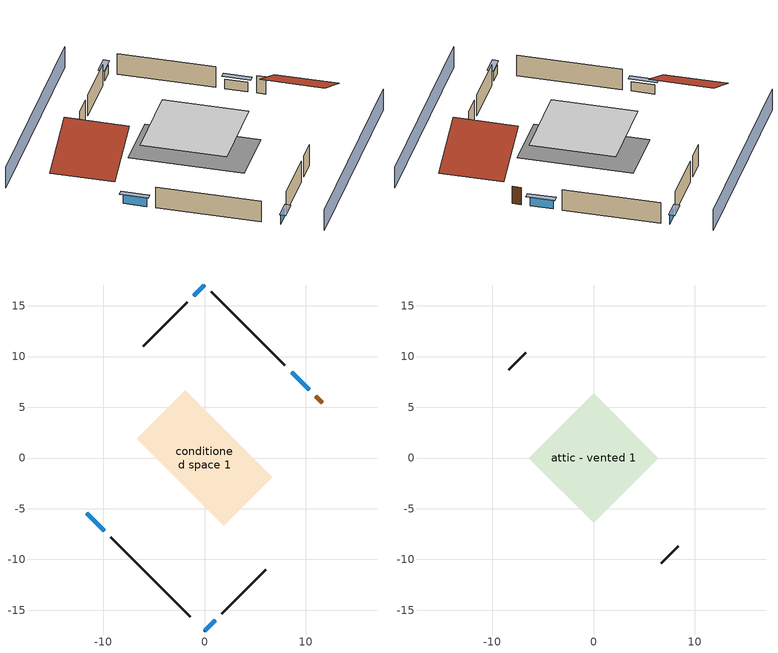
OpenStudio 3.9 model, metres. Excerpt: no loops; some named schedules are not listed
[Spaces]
conditioned space 1
 floor foundation (Slab1 construction): -6.68,1.91 -1.91,6.68 6.68,-1.91 1.91,-6.68 z0
 wall outside (Wall1 construction): -9.23,-7.82 -1.42,-15.63 z0:2.44
 wall outside (Wall2 construction): -1.7,15.35 -6.04,11.01 z0:2.44
 wall outside (Wall3 construction): 7.93,9.12 0.66,16.39 z0:2.44
 wall outside (Wall4 construction): 1.7,-15.35 6.04,-11.01 z0:2.44
 wall outside (AdiabaticWallConstruction): -11.61,-5.44 -9.89,-7.16 / 10.3,6.74 8.58,8.46 z0:1.1; 0,17.05 -1.04,16.01 / 0,-17.05 1.04,-16.01 z0:1.01
 wall outside (AdiabaticWallConstruction 1): 11.61,5.44 10.96,6.09 z0:2.03
 window (WindowConstruction): -11.61,-5.44 -9.89,-7.16 z0:1.1
 window (WindowConstruction 1): 0,17.05 -1.04,16.01 z0:1.01
 window (WindowConstruction 2): 10.3,6.74 8.59,8.46 z0:1.1
 window (WindowConstruction 3): 0,-17.05 1.04,-16.01 z0:1.01
 door (Door): 11.61,5.44 10.96,6.09 z0:2.03
attic - vented 1
 floor to conditioned space 1 (Floor1 construction Reversed): -6.4,0 0,6.4 6.4,0 0,-6.4 z2.44
 wall outside (Wall5 construction): -6.69,10.35 -8.34,8.71 z0:2.44
 wall outside (Wall6 construction): 6.69,-10.35 8.34,-8.71 z0:2.44
 roof outside (Roof1 construction): -12.26,-4.78,2.44 -7.99,-0.5,5.46 -12.77,4.28,5.46 -17.05,0,2.44
 roof outside (Roof2 construction): 12.26,4.78,2.44 7.99,0.5,5.46 12.77,-4.28,5.46 17.05,0,2.44
shading: 3.23,-20.28 20.28,-3.23 / -3.23,20.28 -20.28,3.23 z0:2.44; -9.67,-7.37 -11.82,-5.22 -12.25,-5.66 -10.1,-7.8 z1.4; -1.25,15.79 0.22,17.26 -0.22,17.69 -1.69,16.22 z1.31; 8.37,8.68 10.52,6.53 10.95,6.96 8.8,9.11 z1.4; 1.25,-15.79 -0.22,-17.26 0.22,-17.69 1.69,-16.22 z1.31
[Site]
Portland Intl Arpt_OR: Latitude {deg}=45.59; Longitude {deg}=-122.6; Time Zone {hr}=-8; Elevation {m}=33; Terrain=Suburbs; Keep Site Location Information=Yes
[Site:GroundTemperature:Shallow]
10.2558, 8.96328, 8.85977, 9.47314, 11.9355, 14.3863, 16.5111, 17.8571, 17.9714, 16.8767, 14.8061, 12.4304
[Site:WaterMainsTemperature]
Calculation Method=Schedule; Temperature Schedule=mains temperature schedule
[Building]
Building 1
[Material] Roughness=Rough
Name | Thickness {m} | Conductivity {W/m-K} | Density {kg/m3} | Specific Heat {J/kg-K} | Thermal Absorptance | Solar Absorptance | Visible Absorptance
slate or tile shingles | 0.01905 | 0.840978 | 1899.972 | 799.717 | 0.9 | 0.75 | 0.75
roof rigid ins | 0.00329814 | 0.029427 | 32.04 | 1214.23 | 0.9 | 0.7 | 0.7
osb sheathing 0.5 in. | 0.0127 | 0.115458 | 512.64 | 1214.23 | 0.9 | 0.6 | 0.6
wood siding | 0.0254 | 0.102417 | 544.68 | 1172.36 | 0.9 | 0.85 | 0.85
osb sheathing 0.5 in. 1 | 0.0127 | 0.115458 | 512.64 | 1214.23 | 0.9 | 0.7 | 0.7
wall stud and cavity | 0.1397 | 0.550994 | 139.0536 | 1170.24 | 0.9 | 0.7 | 0.7
gypsum board | 0.0127 | 0.160291 | 801 | 837.4 | 0.9 | 0.6 | 0.6
wall stud and cavity 1 | 0.1397 | 0.727959 | 139.0536 | 1170.24 | 0.9 | 0.6 | 0.6
ceiling loosefill ins | 0.254 | 0.0480833 | 16.02 | 1046.75 | 0.9 | 0.7 | 0.7
ceiling stud and cavity | 0.1397 | 0.104117 | 65.682 | 1177.47 | 0.9 | 0.7 | 0.7
concrete 4.0 in. | 0.1016 | 1.803125 | 2242.8 | 837.4 | 0.9 | 0.7 | 0.7
floor covering | 0.0127 | 0.0450781 | 54.468 | 1339.84 | 0.9 | 0.9 | 0.9
wood siding 1; wood siding 2 | 0.0254 | 0.102417 | 544.68 | 1172.36
wall rigid ins | 0.512978 | 0.029427 | 32.04 | 1214.23 | 0.9 | 0.7 | 0.7
wall stud and cavity 2 | 0.0889 | 0.380278 | 52.3479 | 1209.89 | 0.9 | 0.7 | 0.7
door material | 0.04445 | 0.0612267 | 512.64 | 1214.23 | 0.9 | 0.7 | 0.7
wall stud and cavity 3 | 0.0889 | 0.391764 | 83.0341 | 1211.67 | 0.9 | 0.7 | 0.7
furniture material conditioned space 1 | 0.1524 | 0.115458 | 640.8 | 1214.23 | 0.9 | 0.6 | 0.6
[Construction]
Roof1 construction; Roof2 construction: slate or tile shingles, roof rigid ins, osb sheathing 0.5 in.
Wall1 construction; Wall2 construction; Wall3 construction; Wall4 construction: wood siding, osb sheathing 0.5 in. 1, wall stud and cavity, gypsum board
Wall5 construction; Wall6 construction: wood siding, osb sheathing 0.5 in. 1, wall stud and cavity 1
Floor1 construction Reversed: gypsum board, ceiling stud and cavity, ceiling loosefill ins
Slab1 construction: concrete 4.0 in., floor covering
WindowConstruction; WindowConstruction 1; WindowConstruction 2; WindowConstruction 3: WindowMaterial
AdiabaticWallConstruction: wood siding 1, wall rigid ins, wall stud and cavity 2, gypsum board
Door: door material
AdiabaticWallConstruction 1: wood siding 2, wall rigid ins, wall stud and cavity 2, gypsum board
PartitionWallConstruction: gypsum board, wall stud and cavity 3, gypsum board
furniture construction conditioned space 1: furniture material conditioned space 1
[WindowMaterial:SimpleGlazingSystem]
WindowMaterial: U-Factor {W/m2-K}=3.1229; Solar Heat Gain Coefficient=0.51
[ThermalZone] Multiplier=1; Use Ideal Air Loads=No
Name | Volume {m3} | Thermostat
conditioned space | 199.577 | conditioned space temperature setpoint
attic - vented | 55.1915
[Sizing:Zone]
attic - vented: Zone Cooling Design Supply Air Temperature Input Method=SupplyAirTemperature; Zone Cooling Design Supply Air Temperature {C}=14; Zone Cooling Design Supply Air Temperature Difference {deltaC}=11.11; Zone Heating Design Supply Air Temperature Input Method=SupplyAirTemperature; Zone Heating Design Supply Air Temperature {C}=40; Zone Heating Design Supply Air Temperature Difference {deltaC}=11.11; Zone Cooling Design Supply Air Humidity Ratio {kg-H2O/kg-air}=0.0085; Zone Heating Design Supply Air Humidity Ratio {kg-H2O/kg-air}=0.008; Cooling Design Air Flow Method=DesignDay; Heating Design Air Flow Method=DesignDay; Account for Dedicated Outdoor Air System=No; Dedicated Outdoor Air System Control Strategy=NeutralSupplyAir; Dedicated Outdoor Air Low Setpoint Temperature for Design {C}=autosize; Dedicated Outdoor Air High Setpoint Temperature for Design {C}=autosize; Zone Load Sizing Method=Sensible Load Only No Latent Load; Zone Latent Cooling Design Supply Air Humidity Ratio Input Method=HumidityRatioDifference; Zone Cooling Design Supply Air Humidity Ratio Difference {kgWater/kgDryAir}=0.005; Zone Latent Heating Design Supply Air Humidity Ratio Input Method=HumidityRatioDifference; Zone Humidification Design Supply Air Humidity Ratio Difference {kgWater/kgDryAir}=0.005; Sizing Option=Coincident
[Space]
Name | Thermal Zone | Volume {m3}
conditioned space 1 | conditioned space | 199.577
attic - vented 1 | attic - vented | 55.1915
[ThermostatSetpoint:DualSetpoint]
conditioned space temperature setpoint: Heating Setpoint Temperature Schedule=heating setpoint; Cooling Setpoint Temperature Schedule=cooling setpoint; Temperature Difference Between Cutout And Setpoint {deltaC}=0
[Foundation:Kiva]
Foundation Kiva 1: Initial Indoor Air Temperature {C}=21.1111; Wall Height Above Grade {m}=0.1016; Wall Depth Below Slab {m}=0.2032
[Foundation:Kiva:Settings]
Soil Conductivity {W/m-K}=1.3848; Soil Density {kg/m3}=1842.3; Soil Specific Heat {J/kg-K}=418.7; Ground Solar Absorptivity=0.9; Ground Thermal Absorptivity=0.9; Ground Surface Roughness {m}=0.03; Far-Field Width {m}=40; Deep-Ground Boundary Condition=ZeroFlux; Deep-Ground Depth {m}=40; Minimum Cell Dimension {m}=0.2; Maximum Cell Growth Coefficient=3; Simulation Timestep=Timestep
[SurfaceProperty:ExposedFoundationPerimeter]
Slab1: Exposed Perimeter Calculation Method=TotalExposedPerimeter; Total Exposed Perimeter {m}=37.76472
[SurfaceProperty:IncidentSolarMultiplier] Incident Solar Multiplier=1; Incident Solar Multiplier Schedule=trans schedule winter=0.85 summer=0.7
Window1; Window2; Window3; Window4
[InternalMass:Definition] Design Level Calculation Method=SurfaceArea
Name | Construction | Surface Area {m2}
partition wall mass | PartitionWallConstruction | 81.84758
furniture mass conditioned space 1 | furniture construction conditioned space 1 | 32.73903
[InternalMass] Space or SpaceType=conditioned space 1; Multiplier=1
Name | Internal Mass Definition
partition wall mass | partition wall mass
furniture mass conditioned space 1 | furniture mass conditioned space 1
[EnergyManagementSystem:Sensor]
Name | Output Variable or Output Meter Index Key | Output Variable or Output Meter
water_heater_T_set | water heater setpoint | Schedule Value
out_pb_s |  | Site Outdoor Air Barometric Pressure
out_wt_s |  | Site Outdoor Air Humidity Ratio
site_vw_s |  | Site Wind Speed
cool_season | cooling season schedule | Schedule Value
natural_vent_s | natural vent schedule | Schedule Value
htg_sp_s; htg_sp_s_1 | heating setpoint | Schedule Value
clg_sp_s; clg_sp_s_1 | cooling setpoint | Schedule Value
mech_vent_range_fan_0_sch_s | mech vent range fan 0 schedule | Schedule Value
mech_vent_bath_fan_0_sch_s | mech vent bath fan 0 schedule | Schedule Value
clothes_dryer_exhaust_0_sch_s | clothes_dryer | Schedule Value
htg_load_cond |  | Heating:EnergyTransfer:Zone:CONDITIONED SPACE
clg_load_cond |  | Cooling:EnergyTransfer:Zone:CONDITIONED SPACE
s_conv | Floor1 | Surface Inside Face Convection Heat Gain Energy
s_ig | Floor1 | Surface Inside Face Internal Gains Radiation Heat Gain Energy
s_sol | Floor1 | Surface Inside Face Solar Radiation Heat Gain Energy
s_lgt | Floor1 | Surface Inside Face Lights Radiation Heat Gain Energy
s_surf | Floor1 | Surface Inside Face Net Surface Thermal Radiation Heat Gain Energy
s_conv_1 | Slab1 | Surface Inside Face Convection Heat Gain Energy
s_ig_1 | Slab1 | Surface Inside Face Internal Gains Radiation Heat Gain Energy
s_sol_1 | Slab1 | Surface Inside Face Solar Radiation Heat Gain Energy
s_lgt_1 | Slab1 | Surface Inside Face Lights Radiation Heat Gain Energy
s_surf_1 | Slab1 | Surface Inside Face Net Surface Thermal Radiation Heat Gain Energy
ss_sol | Door1 | Surface Inside Face Solar Radiation Heat Gain Energy
ss_lgt | Door1 | Surface Inside Face Lights Radiation Heat Gain Energy
ss_conv | Door1 | Surface Inside Face Convection Heat Gain Energy
ss_ig | Door1 | Surface Inside Face Internal Gains Radiation Heat Gain Energy
ss_surf | Door1 | Surface Inside Face Net Surface Thermal Radiation Heat Gain Energy
ss_conv_1 | Window1 | Surface Inside Face Convection Heat Gain Energy
ss_ig_1 | Window1 | Surface Inside Face Internal Gains Radiation Heat Gain Energy
ss_surf_1 | Window1 | Surface Inside Face Net Surface Thermal Radiation Heat Gain Energy
ss_trans_in | Window1 | Surface Window Transmitted Solar Radiation Rate
ss_back_out | Window1 | Surface Window Shortwave from Zone Back Out Window Heat Transfer Rate
ss_trans_out | Window1 | Surface Inside Face Initial Transmitted Diffuse Transmitted Out Window Solar Radiation Rate
ss_conv_2 | Window2 | Surface Inside Face Convection Heat Gain Energy
ss_ig_2 | Window2 | Surface Inside Face Internal Gains Radiation Heat Gain Energy
ss_surf_2 | Window2 | Surface Inside Face Net Surface Thermal Radiation Heat Gain Energy
ss_trans_in_1 | Window2 | Surface Window Transmitted Solar Radiation Rate
ss_back_out_1 | Window2 | Surface Window Shortwave from Zone Back Out Window Heat Transfer Rate
ss_trans_out_1 | Window2 | Surface Inside Face Initial Transmitted Diffuse Transmitted Out Window Solar Radiation Rate
ss_conv_3 | Window3 | Surface Inside Face Convection Heat Gain Energy
ss_ig_3 | Window3 | Surface Inside Face Internal Gains Radiation Heat Gain Energy
ss_surf_3 | Window3 | Surface Inside Face Net Surface Thermal Radiation Heat Gain Energy
ss_trans_in_2 | Window3 | Surface Window Transmitted Solar Radiation Rate
ss_back_out_2 | Window3 | Surface Window Shortwave from Zone Back Out Window Heat Transfer Rate
ss_trans_out_2 | Window3 | Surface Inside Face Initial Transmitted Diffuse Transmitted Out Window Solar Radiation Rate
ss_conv_4 | Window4 | Surface Inside Face Convection Heat Gain Energy
ss_ig_4 | Window4 | Surface Inside Face Internal Gains Radiation Heat Gain Energy
ss_surf_4 | Window4 | Surface Inside Face Net Surface Thermal Radiation Heat Gain Energy
ss_trans_in_3 | Window4 | Surface Window Transmitted Solar Radiation Rate
ss_back_out_3 | Window4 | Surface Window Shortwave from Zone Back Out Window Heat Transfer Rate
ss_trans_out_3 | Window4 | Surface Inside Face Initial Transmitted Diffuse Transmitted Out Window Solar Radiation Rate
s_conv_2 | Wall1 | Surface Inside Face Convection Heat Gain Energy
s_ig_2 | Wall1 | Surface Inside Face Internal Gains Radiation Heat Gain Energy
s_sol_2 | Wall1 | Surface Inside Face Solar Radiation Heat Gain Energy
s_lgt_2 | Wall1 | Surface Inside Face Lights Radiation Heat Gain Energy
s_surf_2 | Wall1 | Surface Inside Face Net Surface Thermal Radiation Heat Gain Energy
s_conv_3 | Wall2 | Surface Inside Face Convection Heat Gain Energy
s_ig_3 | Wall2 | Surface Inside Face Internal Gains Radiation Heat Gain Energy
s_sol_3 | Wall2 | Surface Inside Face Solar Radiation Heat Gain Energy
s_lgt_3 | Wall2 | Surface Inside Face Lights Radiation Heat Gain Energy
s_surf_3 | Wall2 | Surface Inside Face Net Surface Thermal Radiation Heat Gain Energy
s_conv_4 | Wall3 | Surface Inside Face Convection Heat Gain Energy
s_ig_4 | Wall3 | Surface Inside Face Internal Gains Radiation Heat Gain Energy
s_sol_4 | Wall3 | Surface Inside Face Solar Radiation Heat Gain Energy
s_lgt_4 | Wall3 | Surface Inside Face Lights Radiation Heat Gain Energy
s_surf_4 | Wall3 | Surface Inside Face Net Surface Thermal Radiation Heat Gain Energy
s_conv_5 | Wall4 | Surface Inside Face Convection Heat Gain Energy
s_ig_5 | Wall4 | Surface Inside Face Internal Gains Radiation Heat Gain Energy
s_sol_5 | Wall4 | Surface Inside Face Solar Radiation Heat Gain Energy
s_lgt_5 | Wall4 | Surface Inside Face Lights Radiation Heat Gain Energy
s_surf_5 | Wall4 | Surface Inside Face Net Surface Thermal Radiation Heat Gain Energy
im_conv | furniture mass conditioned space 1 | Surface Inside Face Convection Heat Gain Energy
im_ig | furniture mass conditioned space 1 | Surface Inside Face Internal Gains Radiation Heat Gain Energy
im_sol | furniture mass conditioned space 1 | Surface Inside Face Solar Radiation Heat Gain Energy
im_lgt | furniture mass conditioned space 1 | Surface Inside Face Lights Radiation Heat Gain Energy
im_surf | furniture mass conditioned space 1 | Surface Inside Face Net Surface Thermal Radiation Heat Gain Energy
im_conv_1 | partition wall mass | Surface Inside Face Convection Heat Gain Energy
im_ig_1 | partition wall mass | Surface Inside Face Internal Gains Radiation Heat Gain Energy
im_sol_1 | partition wall mass | Surface Inside Face Solar Radiation Heat Gain Energy
im_lgt_1 | partition wall mass | Surface Inside Face Lights Radiation Heat Gain Energy
im_surf_1 | partition wall mass | Surface Inside Face Net Surface Thermal Radiation Heat Gain Energy
airflow_gain | infil flow | Infiltration Sensible Heat Gain Energy
airflow_loss | infil flow | Infiltration Sensible Heat Loss Energy
airflow_gain_1 | natural vent flow | Infiltration Sensible Heat Gain Energy
airflow_loss_1 | natural vent flow | Infiltration Sensible Heat Loss Energy
airflow_gain_2 | whole house fan flow | Infiltration Sensible Heat Gain Energy
airflow_loss_2 | whole house fan flow | Infiltration Sensible Heat Loss Energy
mv_conv | mech vent bath fan 0 | Electric Equipment Convective Heating Energy
mv_rad | mech vent bath fan 0 | Electric Equipment Radiant Heating Energy
mv_conv_1 | mech vent house fan | Electric Equipment Convective Heating Energy
mv_rad_1 | mech vent house fan | Electric Equipment Radiant Heating Energy
mv_conv_2 | mech vent house fan cfis | Electric Equipment Convective Heating Energy
mv_rad_2 | mech vent house fan cfis | Electric Equipment Radiant Heating Energy
mv_conv_3 | mech vent range fan 0 | Electric Equipment Convective Heating Energy
mv_rad_3 | mech vent range fan 0 | Electric Equipment Radiant Heating Energy
mv_conv_4 | mech vent house fan latent load | Other Equipment Convective Heating Energy
mv_rad_4 | mech vent house fan latent load | Other Equipment Radiant Heating Energy
mv_conv_5 | mech vent house fan sensible load | Other Equipment Convective Heating Energy
mv_rad_5 | mech vent house fan sensible load | Other Equipment Radiant Heating Energy
ig_lgt_conv | interior lighting | Lights Convective Heating Energy
ig_lgt_rad | interior lighting | Lights Radiant Heating Energy
ig_lgt_vis | interior lighting | Lights Visible Radiation Heating Energy
ig_ee_conv | ceiling fan | Electric Equipment Convective Heating Energy
ig_ee_rad | ceiling fan | Electric Equipment Radiant Heating Energy
ig_ee_conv_1 | clothes dryer | Electric Equipment Convective Heating Energy
ig_ee_rad_1 | clothes dryer | Electric Equipment Radiant Heating Energy
ig_ee_conv_2 | clothes washer | Electric Equipment Convective Heating Energy
ig_ee_rad_2 | clothes washer | Electric Equipment Radiant Heating Energy
ig_ee_conv_3 | cooking range | Electric Equipment Convective Heating Energy
ig_ee_rad_3 | cooking range | Electric Equipment Radiant Heating Energy
ig_ee_conv_4 | dishwasher | Electric Equipment Convective Heating Energy
ig_ee_rad_4 | dishwasher | Electric Equipment Radiant Heating Energy
ig_ee_conv_5 | freezer | Electric Equipment Convective Heating Energy
ig_ee_rad_5 | freezer | Electric Equipment Radiant Heating Energy
ig_ee_conv_6 | fridge | Electric Equipment Convective Heating Energy
ig_ee_rad_6 | fridge | Electric Equipment Radiant Heating Energy
ig_ee_conv_7 | fridge 1 | Electric Equipment Convective Heating Energy
ig_ee_rad_7 | fridge 1 | Electric Equipment Radiant Heating Energy
ig_ee_conv_8 | misc permanent spa heater | Electric Equipment Convective Heating Energy
ig_ee_rad_8 | misc permanent spa heater | Electric Equipment Radiant Heating Energy
ig_ee_conv_9 | misc permanent spa pump | Electric Equipment Convective Heating Energy
ig_ee_rad_9 | misc permanent spa pump | Electric Equipment Radiant Heating Energy
ig_ee_conv_10 | misc plug loads | Electric Equipment Convective Heating Energy
ig_ee_rad_10 | misc plug loads | Electric Equipment Radiant Heating Energy
ig_ee_conv_11 | misc tv | Electric Equipment Convective Heating Energy
ig_ee_rad_11 | misc tv | Electric Equipment Radiant Heating Energy
ig_ee_conv_12 | whole house fan | Electric Equipment Convective Heating Energy
ig_ee_rad_12 | whole house fan | Electric Equipment Radiant Heating Energy
ig_oe_conv | clothes dryer 1 | Other Equipment Convective Heating Energy
ig_oe_rad | clothes dryer 1 | Other Equipment Radiant Heating Energy
ig_oe_conv_1 | cooking range 1 | Other Equipment Convective Heating Energy
ig_oe_rad_1 | cooking range 1 | Other Equipment Radiant Heating Energy
ig_oe_conv_2 | general water use latent | Other Equipment Convective Heating Energy
ig_oe_rad_2 | general water use latent | Other Equipment Radiant Heating Energy
ig_oe_conv_3 | general water use sensible | Other Equipment Convective Heating Energy
ig_oe_rad_3 | general water use sensible | Other Equipment Radiant Heating Energy
ig_oe_conv_4 | water heater energy adjustment1 | Other Equipment Convective Heating Energy
ig_oe_rad_4 | water heater energy adjustment1 | Other Equipment Radiant Heating Energy
ig_oe_conv_5 | water heater lat | Other Equipment Convective Heating Energy
ig_oe_rad_5 | water heater lat | Other Equipment Radiant Heating Energy
ig_oe_conv_6 | water heater sens | Other Equipment Convective Heating Energy
ig_oe_rad_6 | water heater sens | Other Equipment Radiant Heating Energy
ig_ppl_conv | occupants | People Convective Heating Energy
ig_ppl_rad | occupants | People Radiant Heating Energy
[EnergyManagementSystem:Program]
unit_heater_supply_fan_disaggregate_program: Set unit_heater_supply_fan_primary_htg = 0; If unit_heater_htg_coil_s > 0; Set unit_heater_supply_fan_primary_htg = unit_heater_supply_fan_s; EndIf
water_heater_InletAir: Set water_heater_Tamb_act = water_heater_amb_temp; Set water_heater_RHamb_act = 0; Set water_heater_RHamb_act = water_heater_RHamb_act + (water_heater_amb_rh / 100) / 1; Set water_heater_sens_act = (0 - water_heater_sens_cool - (water_heater_tl + water_heater_fan_pwr)) / 1; Set water_heater_lat_act = (0 - water_heater_lat_cool) / 1
water_heater_Control: Set water_heater_HPWHSchedOverride = water_heater_T_set; If (water_heater_amb_temp<5.56) || (water_heater_amb_temp>48.89); Set water_heater_UESchedOverride = water_heater_T_set; Set water_heater_LESchedOverride = water_heater_T_set; Else; Set water_heater_UESchedOverride = water_heater_T_set - 9.0; Set water_heater_LESchedOverride = 0; EndIf
water_heater_hpwh_EC_adj: If WarmupFlag == 0; Set dhw_e_cons = water_heater_tank_energy + water_heater_tank_on_cycle_parasitic + water_heater_tank_off_cycle_parasitic + water_heater_coil_energy + water_heater_fan_energy; Set water_heater_hpwh_ec_adj_act = 0.0 * dhw_e_cons / 1; EndIf
[ElectricEquipment:Definition] Design Level Calculation Method=EquipmentLevel
Name | Design Level {W} | Fraction Latent | Fraction Radiant | Fraction Lost
ceiling fan | 17.2159 | 0 | 0.558 | 0
clothes washer | 863.974 | 0.03 | 0.162 | 0.7
clothes dryer | 17671 | 0.015 | 0.081 | 0.85
dishwasher | 1404.14 | 0.3 | 0.18 | 0.4
fridge | 45.9075 | 0 | 0.6 | 0
fridge 2 | 80.4475 | 0 | 0.6 | 0
freezer | 194.914 | 0 | 0.6 | 0
cooking range | 1912.93 | 0.08 | 0.432 | 0.2
misc tv | 668.461 | 0 | 0.6 | 0
misc plug loads | 469.678 | 0.021 | 0.558 | 0.049
misc permanent spa heater | 233.393 | 0 | 0 | 1
misc permanent spa pump | 244.071 | 0 | 0 | 1
whole house fan; mech vent house fan | 0 | 0 | 0 | 1
mech vent house fan cfis | 0 | 0 | 0 | 0
mech vent range fan 0; mech vent bath fan 0 | 30 | 0 | 0 | 1
[ElectricEquipment] Space or SpaceType=conditioned space 1
Name | Electric Equipment Definition | Schedule
ceiling fan | ceiling fan | ceiling_fan
clothes washer | clothes washer | clothes_washer
clothes dryer | clothes dryer | clothes_dryer
dishwasher | dishwasher | dishwasher
fridge | fridge | fridge schedule
fridge 1 | fridge 2 | fridge schedule 1
freezer | freezer | freezer schedule
cooking range | cooking range | cooking_range
misc tv | misc tv | plug_loads_tv
misc plug loads | misc plug loads | plug_loads_other
misc permanent spa heater | misc permanent spa heater | misc permanent spa heater schedule
misc permanent spa pump | misc permanent spa pump | misc permanent spa pump schedule
whole house fan | whole house fan | Always On Discrete
mech vent house fan | mech vent house fan | mech vent house fan schedule
mech vent house fan cfis | mech vent house fan cfis | mech vent house fan cfis schedule
mech vent range fan 0 | mech vent range fan 0 | mech vent range fan 0 schedule
mech vent bath fan 0 | mech vent bath fan 0 | mech vent bath fan 0 schedule
[OtherEquipment:Definition] Design Level Calculation Method=EquipmentLevel
Name | Design Level {W} | Fraction Latent | Fraction Radiant | Fraction Lost
water heater sens; mech vent house fan sensible load | 0 | 0 | 0 | 0
water heater lat; mech vent house fan latent load | 0 | 1 | 0 | 0
water heater energy adjustment1 | 0.01 | 0 | 0 | 1
clothes dryer 2 | 0 | 0.015 | 0.081 | 0.85
cooking range 2 | 0 | 0.08 | 0.432 | 0.2
general water use sensible | -25.2881 | 0 | 0.6 | 0
general water use latent | 25.6591 | 1 | 0 | 0
[OtherEquipment] Space or SpaceType=conditioned space 1
Name | Other Equipment Definition | Schedule | Fuel Type
water heater sens | water heater sens | Always On Discrete
water heater lat | water heater lat | Always On Discrete
water heater energy adjustment1 | water heater energy adjustment1 | Always On Discrete | Electricity
clothes dryer 1 | clothes dryer 2 | clothes_dryer | Electricity
cooking range 1 | cooking range 2 | cooking_range | Electricity
general water use sensible | general water use sensible | general water use schedule
general water use latent | general water use latent | general water use schedule
mech vent house fan sensible load | mech vent house fan sensible load | Always On Discrete
mech vent house fan latent load | mech vent house fan latent load | Always On Discrete
[WaterUse:Equipment:Definition]
Name | Peak Flow Rate {m3/s}
clothes washer | 2.90217e-05
dishwasher | 1.77896e-05
[Lights:Definition]
interior lighting: Design Level Calculation Method=LightingLevel; Lighting Level {W}=170.144; Fraction Radiant=0.6; Fraction Visible=0.2; Return Air Fraction=0
[Lights]
interior lighting: Lights Definition=interior lighting; Space or SpaceType=conditioned space 1; Schedule=lighting_interior; Fraction Replaceable=1
[Exterior:Lights:Definition]
exterior lighting: Design Level {W}=5.52521
[Exterior:Lights]
exterior lighting: Exterior Lights Definition=exterior lighting; Schedule=exterior lighting schedule
[People:Definition]
occupants: Number of People Calculation Method=People; Number of People {people}=1; Fraction Radiant=0.314171; Sensible Heat Fraction=0.56303; Carbon Dioxide Generation Rate {m3/s-W}=0; Enable ASHRAE 55 Comfort Warnings=No; Mean Radiant Temperature Calculation Type=EnclosureAveraged
[People]
occupants: People Definition=occupants; Space or SpaceType=conditioned space 1; Number of People Schedule=occupants; Activity Level Schedule=occupants activity schedule; Multiplier=1
[SpaceInfiltration:DesignFlowRate] Space or SpaceType=conditioned space 1; Schedule=Always On Discrete; Design Flow Rate Calculation Method=Flow/Space; Design Flow Rate {m3/s}=0
natural vent flow; whole house fan flow; infil flow
[ZoneMixing]
whole house fan mix: Zone or Space=attic - vented; Schedule=Always On Continuous; Design Flow Rate Calculation Method=Flow/Zone; Design Flow Rate {m3/s}=0; Source Zone or Space=conditioned space
[SpaceInfiltration:EffectiveLeakageArea]
infil attic - vented 1: Space or SpaceType=attic - vented 1; Schedule=Always On Discrete; Effective Air Leakage Area {cm2}=2727.98; Stack Coefficient=0.000140673; Wind Coefficient=3.3057e-05
